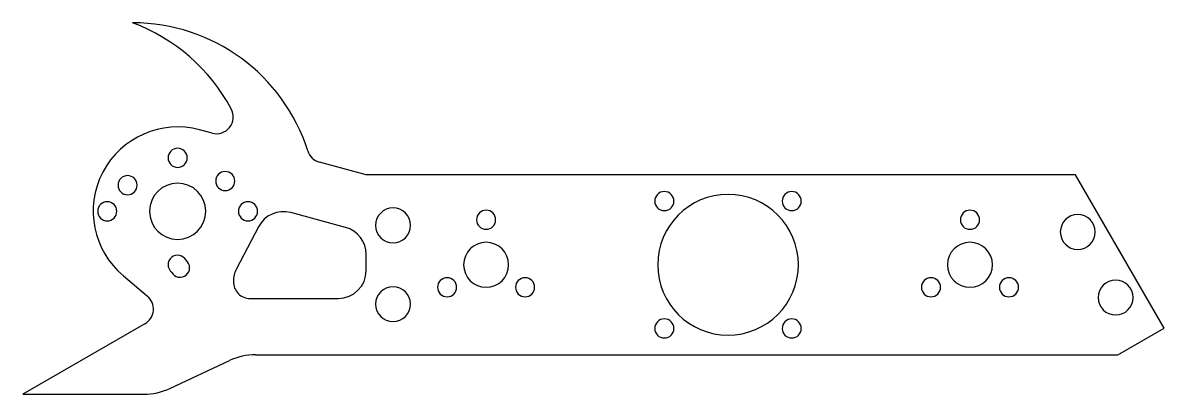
# Model space of a CAD drawing. Header units: inches. Extents: x 0.57 to 8.55, y 0.6 to 3.2.
import ezdxf

# ---------------------------------------------------------------- set-up
doc = ezdxf.new("R2010")
doc.units = ezdxf.units.IN
doc.layers.get('0').update_dxf_attribs({"linetype": 'CONTINUOUS'})

msp = doc.modelspace()

# ---------------------------------------------------------------- linework, layer by layer
at = {"color": 0, "linetype": 'CONTINUOUS'}
for p, q in [((1.8946, 2.4272), (1.8079, 2.4505)), ((2.9731, 2.1363), (2.6468, 2.2243)), ((7.9347, 2.1363), (2.9731, 2.1363)), ((8.5538, 1.0639), (7.9347, 2.1363)), ((2.8275, 1.7678), (2.445, 1.8709)), ((2.2192, 1.7719), (2.0665, 1.479)), ((2.9731, 1.467), (2.9731, 1.5777)), ((1.2746, 1.428), (1.4427, 1.2869)), ((2.1622, 1.2701), (2.7762, 1.2701)), ((1.4258, 1.0941), (0.5715, 0.6008)), ((8.229, 0.8764), (8.5538, 1.0639)), ((1.5998, 0.6414), (2.0168, 0.8358)), ((2.1998, 0.8764), (8.229, 0.8764)), ((0.5715, 0.6008), (1.4168, 0.6008))]:
    msp.add_line(p, q, dxfattribs=at)
for centre, radius, start, end in [((1.3392, 1.9131), 1.2862, 17.62637, 90), ((0.885, 1.982), 1.2992, 28.25741, 69.53678), ((1.9253, 2.5412), 0.1181, 254.90462, 28.25741), ((1.6542, 1.8804), 0.5906, 74.90462, 230), ((1.6542, 2.2544), 0.0669, 360, 180), ((1.6542, 2.2544), 0.0669, 180, 360), ((2.6776, 2.3383), 0.1181, 197.62637, 254.90462), ((1.9872, 2.0921), 0.0669, 360, 180), ((1.3042, 2.0629), 0.0669, 360, 180), ((1.6542, 1.8804), 0.1969, 360, 180), ((1.9872, 2.0921), 0.0669, 180, 360), ((1.3042, 2.0629), 0.0669, 180, 360), ((5.0581, 1.9518), 0.0669, 360, 180), ((5.5036, 1.5063), 0.4921, 360, 180), ((5.949, 1.9518), 0.0669, 360, 180), ((1.162, 1.8804), 0.0669, 360, 180), ((2.1463, 1.8804), 0.0669, 360, 180), ((5.0581, 1.9518), 0.0669, 180, 360), ((5.949, 1.9518), 0.0669, 180, 360), ((1.162, 1.8804), 0.0669, 180, 360), ((1.6542, 1.8804), 0.1969, 180, 360), ((2.1463, 1.8804), 0.0669, 180, 360), ((2.3938, 1.6809), 0.1969, 74.90462, 152.45231), ((3.1606, 1.7819), 0.122, 360, 180), ((3.8115, 1.8213), 0.0669, 360, 180), ((7.1957, 1.8213), 0.0669, 360, 180), ((7.9495, 1.7357), 0.122, 360, 180), ((2.7762, 1.5777), 0.1969, 360, 74.90462), ((3.1606, 1.7819), 0.122, 180, 360), ((3.8115, 1.8213), 0.0669, 180, 360), ((7.1957, 1.8213), 0.0669, 180, 360), ((7.9495, 1.7357), 0.122, 180, 360), ((3.8115, 1.5063), 0.1575, 360, 180), ((7.1957, 1.5063), 0.1575, 360, 180), ((1.6542, 1.5063), 0.0669, 129.74646, 231.12642), ((1.6542, 1.5063), 0.0669, 28.3665, 129.74646), ((1.671, 1.486), 0.0669, 309.74646, 51.12642), ((1.671, 1.486), 0.0669, 208.3665, 309.74646), ((2.241, 1.388), 0.1969, 152.45231, 179.79414), ((2.7762, 1.467), 0.1969, 270, 360), ((3.8115, 1.5063), 0.1575, 180, 360), ((5.5036, 1.5063), 0.4921, 180, 360), ((7.1957, 1.5063), 0.1575, 180, 360), ((2.1622, 1.3882), 0.1181, 179.79414, 270), ((3.5387, 1.3489), 0.0669, 360, 180), ((4.0842, 1.3489), 0.0669, 360, 180), ((6.9229, 1.3489), 0.0669, 360, 180), ((7.4684, 1.3489), 0.0669, 360, 180), ((8.2142, 1.277), 0.122, 360, 180), ((1.3668, 1.1964), 0.1181, 300, 50), ((3.1606, 1.2308), 0.122, 360, 180), ((3.5387, 1.3489), 0.0669, 180, 360), ((4.0842, 1.3489), 0.0669, 180, 360), ((6.9229, 1.3489), 0.0669, 180, 360), ((7.4684, 1.3489), 0.0669, 180, 360), ((3.1606, 1.2308), 0.122, 180, 360), ((8.2142, 1.277), 0.122, 180, 360), ((5.0581, 1.0609), 0.0669, 360, 180), ((5.949, 1.0609), 0.0669, 360, 180), ((5.0581, 1.0609), 0.0669, 180, 360), ((5.949, 1.0609), 0.0669, 180, 360), ((2.1998, 0.4434), 0.4331, 90, 115), ((1.4168, 1.0339), 0.4331, 270, 295)]:
    msp.add_arc(centre, radius, start, end, dxfattribs=at)

doc.saveas('drawing.dxf')
